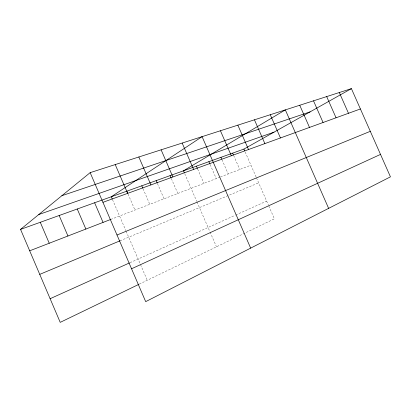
<?xml version="1.0" encoding="UTF-8"?>
<svg xmlns="http://www.w3.org/2000/svg" width="411" height="411" viewBox="0 0 411 411"><rect width="100%" height="100%" fill="white"/><g stroke="black" fill="none" stroke-linecap="round" stroke-linejoin="round"><path stroke-width="0.31" stroke-dasharray="2.06 1.54" d="M139.267 284.145L274.394 218.816L268.578 205.515M130.025 262.68L235.051 215.328M235.637 215.066L266.641 201.087M119.94 240.846L258.668 182.844M110.723 219.438L219.839 177.198M220.435 176.966L250.936 165.16M245.167 151.957L256.248 177.316M256.49 177.865L268.337 204.961M233.643 155.481L239.757 169.486M221.955 159.632L228.203 173.961M210.16 164.595L216.253 178.59M197.65 169.034L203.887 183.373M184.739 173.735L196.741 201.364M196.987 201.929L209.81 231.465M210.057 232.03L216.479 246.816M171.32 178.508L177.809 193.468M157.454 183.558L164.051 198.796M143.023 188.7L149.779 204.318M128.047 194.043L134.957 210.057M112.527 199.689L125.9 230.715M126.151 231.301L140.269 264.067M140.511 264.627L147.256 280.281"/><path stroke-width="0.62" d="M138.697 284.422L60.217 322.363L20.55 229.389L90.158 172.641L351.405 88.637L390.45 176.843L145.689 301.643L90.158 172.641M20.55 229.389L243.908 149.085L351.405 88.637M131.541 268.779L380.514 154.402M50.121 298.705L129.45 262.937M39.744 274.373L119.94 240.846M117.007 235.01L370.301 131.32M29.69 250.808L110.723 219.438M102.935 202.325L360.401 108.961M38.773 214.532L273.998 132.167M61.886 195.693L310.1 111.869M339.306 92.532L348.482 113.282M326.688 96.585L336.049 117.793M313.511 100.823L323.067 122.499M299.742 105.252L309.498 127.42M328.63 208.367L285.337 109.881L183.47 170.817L184.231 172.569M270.258 114.731L280.446 137.952M254.45 119.817L264.869 143.603M237.856 125.15L248.521 149.532M243.908 149.085L244.663 150.811M232.621 153.144L233.386 154.896M220.424 130.755L231.342 155.759M220.954 157.341L221.704 159.057M250.653 248.121L202.089 136.652L111.273 196.771L112.275 199.104M208.891 161.677L209.903 164.01M196.401 166.167L197.398 168.464M182.165 143.059L193.632 169.435M161.117 149.825L172.887 176.956M170.072 175.631L171.074 177.932M156.185 180.624L157.197 182.972M138.841 156.987L150.929 184.919M141.774 185.808L142.776 188.12M126.814 191.187L127.8 193.473M115.229 164.58L127.651 193.36M94.612 202.762L103.058 222.402M77.258 209.004L85.868 229.061M59.163 215.508L67.938 235.996M40.278 222.294L49.233 243.24"/></g></svg>
